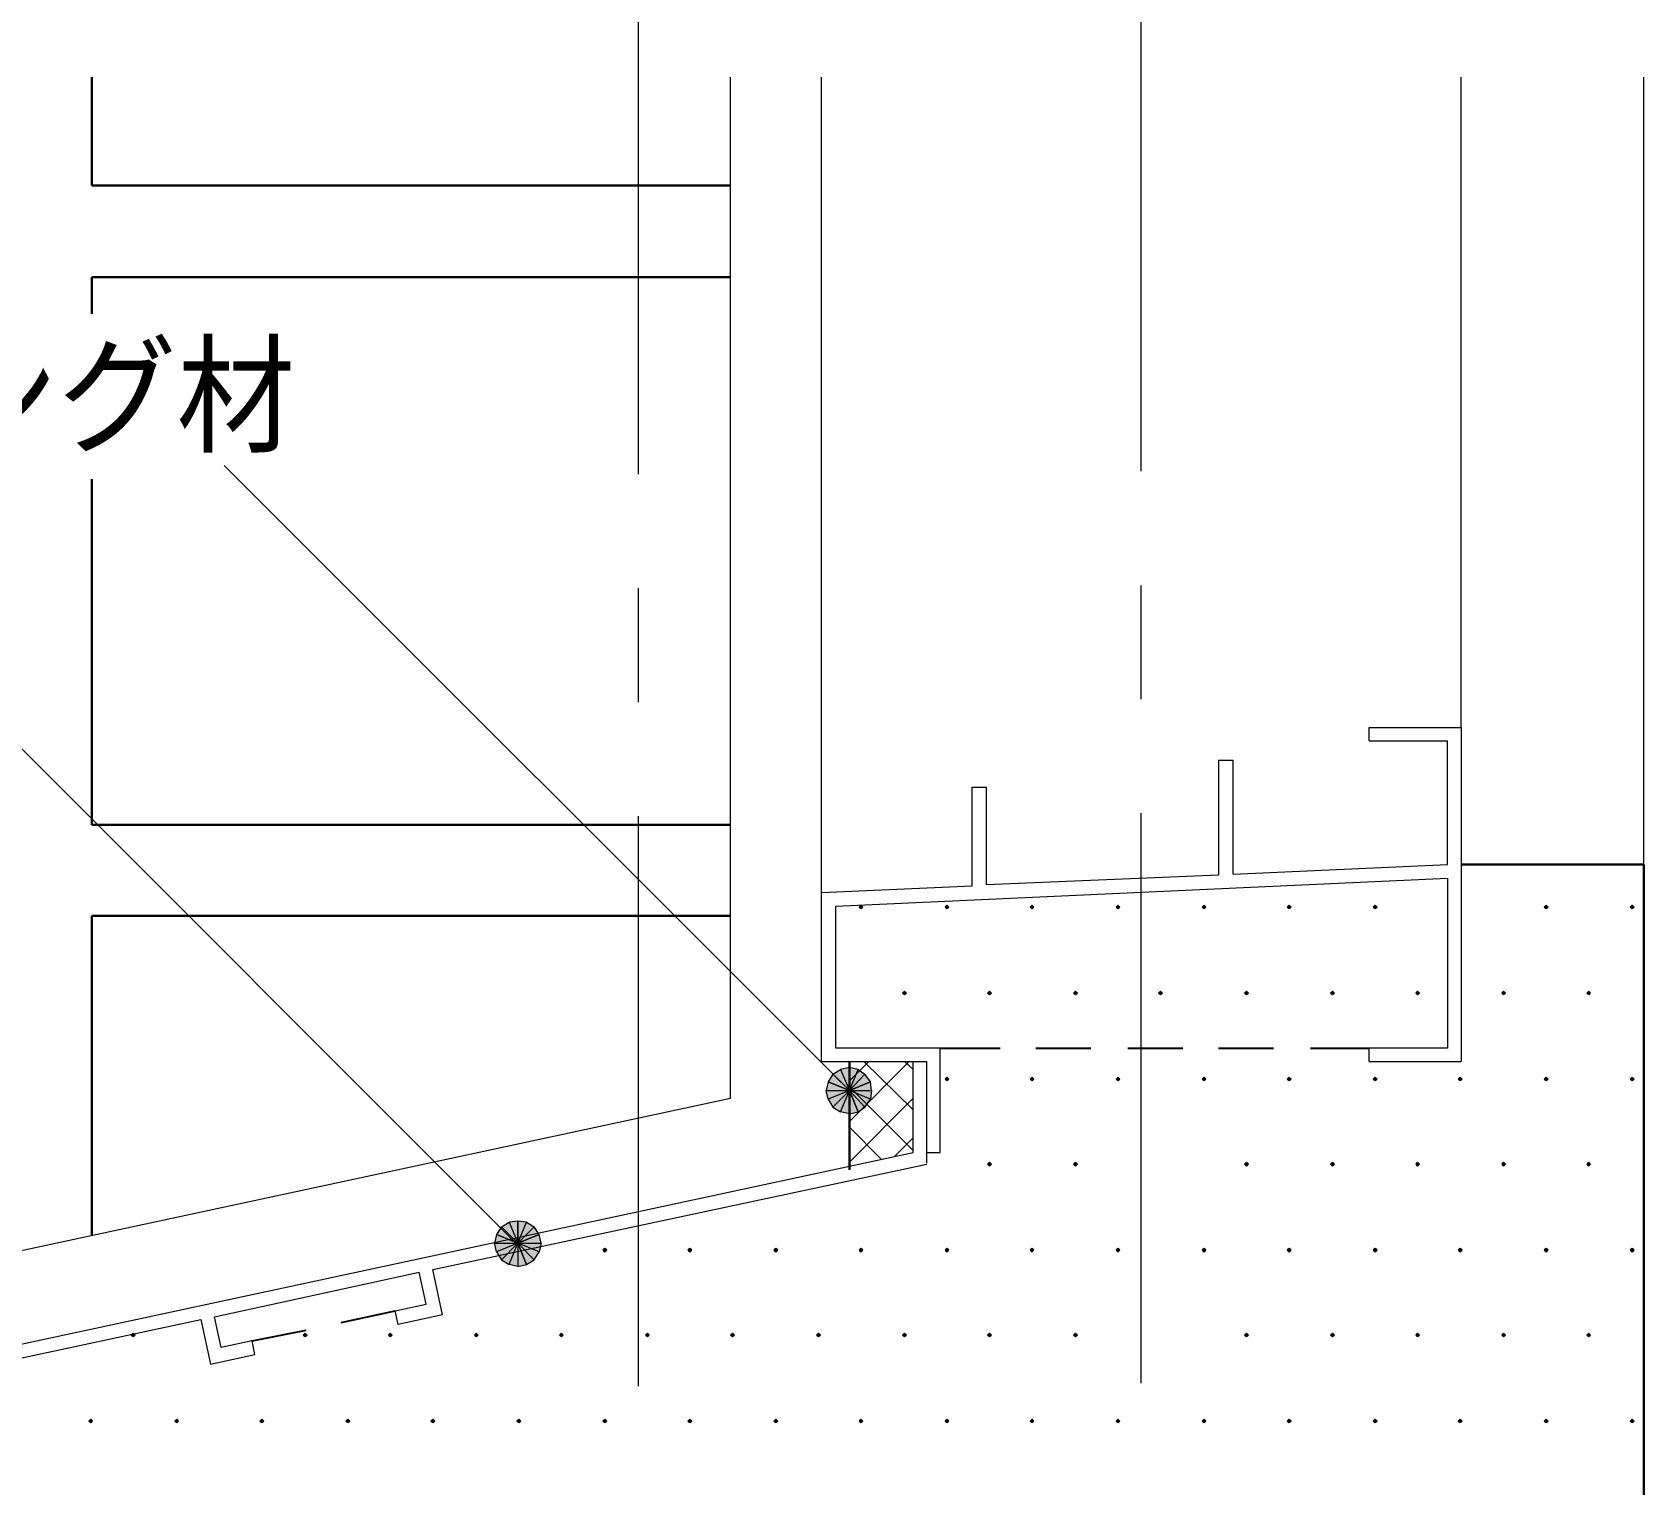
# Model space of a CAD drawing. Header units: millimetres. Extents: x 0 to 420, y 0 to 297.
# Drawn here: x 135.2 to 170.5, y 178.58 to 210.41 of the extents above; entities that cross this region are included whole.
import ezdxf
from ezdxf.enums import TextEntityAlignment as Align

# ---------------------------------------------------------------- set-up
doc = ezdxf.new("R2010")
doc.units = ezdxf.units.MM
doc.styles.add('kst32b', font='NotoSansJP-Variable.ttf')

msp = doc.modelspace()

# ---------------------------------------------------------------- hatches: boundary and pattern name
for points in [[(153.353, 191.283), (153.331, 191.262), (153.31, 191.241), (153.331, 191.22), (153.353, 191.198), (153.374, 191.22), (153.395, 191.241), (153.374, 191.262), (153.353, 191.283)], [(155.236, 191.283), (155.215, 191.262), (155.194, 191.241), (155.215, 191.22), (155.236, 191.198), (155.258, 191.22), (155.279, 191.241), (155.258, 191.262), (155.236, 191.283)], [(157.099, 191.283), (157.078, 191.262), (157.057, 191.241), (157.078, 191.22), (157.099, 191.198), (157.12, 191.22), (157.141, 191.241), (157.12, 191.262), (157.099, 191.283)], [(158.983, 191.283), (158.962, 191.262), (158.941, 191.241), (158.962, 191.22), (158.983, 191.198), (159.004, 191.22), (159.025, 191.241), (159.004, 191.262), (158.983, 191.283)], [(160.867, 191.283), (160.846, 191.262), (160.824, 191.241), (160.846, 191.22), (160.867, 191.198), (160.888, 191.22), (160.909, 191.241), (160.888, 191.262), (160.867, 191.283)], [(162.729, 191.283), (162.708, 191.262), (162.687, 191.241), (162.708, 191.22), (162.729, 191.198), (162.751, 191.22), (162.772, 191.241), (162.751, 191.262), (162.729, 191.283)], [(164.613, 191.283), (164.592, 191.262), (164.571, 191.241), (164.592, 191.22), (164.613, 191.198), (164.634, 191.22), (164.655, 191.241), (164.634, 191.262), (164.613, 191.283)], [(168.36, 191.283), (168.338, 191.262), (168.317, 191.241), (168.338, 191.22), (168.36, 191.198), (168.381, 191.22), (168.402, 191.241), (168.381, 191.262), (168.36, 191.283)], [(170.244, 191.283), (170.222, 191.262), (170.201, 191.241), (170.222, 191.22), (170.244, 191.198), (170.265, 191.22), (170.286, 191.241), (170.265, 191.262), (170.244, 191.283)], [(154.305, 189.399), (154.284, 189.378), (154.263, 189.357), (154.284, 189.336), (154.305, 189.315), (154.326, 189.336), (154.347, 189.357), (154.326, 189.378), (154.305, 189.399)], [(156.168, 189.399), (156.146, 189.378), (156.125, 189.357), (156.146, 189.336), (156.168, 189.315), (156.189, 189.336), (156.21, 189.357), (156.189, 189.378), (156.168, 189.399)], [(158.052, 189.399), (158.03, 189.378), (158.009, 189.357), (158.03, 189.336), (158.052, 189.315), (158.073, 189.336), (158.094, 189.357), (158.073, 189.378), (158.052, 189.399)], [(159.914, 189.399), (159.893, 189.378), (159.872, 189.357), (159.893, 189.336), (159.914, 189.315), (159.935, 189.336), (159.957, 189.357), (159.935, 189.378), (159.914, 189.399)], [(161.798, 189.399), (161.777, 189.378), (161.756, 189.357), (161.777, 189.336), (161.798, 189.315), (161.819, 189.336), (161.84, 189.357), (161.819, 189.378), (161.798, 189.399)], [(163.682, 189.399), (163.661, 189.378), (163.64, 189.357), (163.661, 189.336), (163.682, 189.315), (163.703, 189.336), (163.724, 189.357), (163.703, 189.378), (163.682, 189.399)], [(165.545, 189.399), (165.523, 189.378), (165.502, 189.357), (165.523, 189.336), (165.545, 189.315), (165.566, 189.336), (165.587, 189.357), (165.566, 189.378), (165.545, 189.399)], [(167.428, 189.399), (167.407, 189.378), (167.386, 189.357), (167.407, 189.336), (167.428, 189.315), (167.45, 189.336), (167.471, 189.357), (167.45, 189.378), (167.428, 189.399)], [(169.291, 189.399), (169.27, 189.378), (169.249, 189.357), (169.27, 189.336), (169.291, 189.315), (169.312, 189.336), (169.333, 189.357), (169.312, 189.378), (169.291, 189.399)], [(155.236, 187.515), (155.215, 187.494), (155.194, 187.473), (155.215, 187.452), (155.236, 187.431), (155.258, 187.452), (155.279, 187.473), (155.258, 187.494), (155.236, 187.515)], [(157.099, 187.515), (157.078, 187.494), (157.057, 187.473), (157.078, 187.452), (157.099, 187.431), (157.12, 187.452), (157.141, 187.473), (157.12, 187.494), (157.099, 187.515)], [(158.983, 187.515), (158.962, 187.494), (158.941, 187.473), (158.962, 187.452), (158.983, 187.431), (159.004, 187.452), (159.025, 187.473), (159.004, 187.494), (158.983, 187.515)], [(160.867, 187.515), (160.846, 187.494), (160.824, 187.473), (160.846, 187.452), (160.867, 187.431), (160.888, 187.452), (160.909, 187.473), (160.888, 187.494), (160.867, 187.515)], [(162.729, 187.515), (162.708, 187.494), (162.687, 187.473), (162.708, 187.452), (162.729, 187.431), (162.751, 187.452), (162.772, 187.473), (162.751, 187.494), (162.729, 187.515)], [(164.613, 187.515), (164.592, 187.494), (164.571, 187.473), (164.592, 187.452), (164.613, 187.431), (164.634, 187.452), (164.655, 187.473), (164.634, 187.494), (164.613, 187.515)], [(166.476, 187.515), (166.455, 187.494), (166.434, 187.473), (166.455, 187.452), (166.476, 187.431), (166.497, 187.452), (166.518, 187.473), (166.497, 187.494), (166.476, 187.515)], [(168.36, 187.515), (168.338, 187.494), (168.317, 187.473), (168.338, 187.452), (168.36, 187.431), (168.381, 187.452), (168.402, 187.473), (168.381, 187.494), (168.36, 187.515)], [(170.244, 187.515), (170.222, 187.494), (170.201, 187.473), (170.222, 187.452), (170.244, 187.431), (170.265, 187.452), (170.286, 187.473), (170.265, 187.494), (170.244, 187.515)], [(153.289, 186.754), (153.437, 186.859), (153.099, 187.219), (153.289, 186.754)], [(156.168, 185.653), (156.146, 185.632), (156.125, 185.611), (156.146, 185.589), (156.168, 185.568), (156.189, 185.589), (156.21, 185.611), (156.189, 185.632), (156.168, 185.653)], [(158.052, 185.653), (158.03, 185.632), (158.009, 185.611), (158.03, 185.589), (158.052, 185.568), (158.073, 185.589), (158.094, 185.611), (158.073, 185.632), (158.052, 185.653)], [(161.798, 185.653), (161.777, 185.632), (161.756, 185.611), (161.777, 185.589), (161.798, 185.568), (161.819, 185.589), (161.84, 185.611), (161.819, 185.632), (161.798, 185.653)], [(163.682, 185.653), (163.661, 185.632), (163.64, 185.611), (163.661, 185.589), (163.682, 185.568), (163.703, 185.589), (163.724, 185.611), (163.703, 185.632), (163.682, 185.653)], [(165.545, 185.653), (165.523, 185.632), (165.502, 185.611), (165.523, 185.589), (165.545, 185.568), (165.566, 185.589), (165.587, 185.611), (165.566, 185.632), (165.545, 185.653)], [(167.428, 185.653), (167.407, 185.632), (167.386, 185.611), (167.407, 185.589), (167.428, 185.568), (167.45, 185.589), (167.471, 185.611), (167.45, 185.632), (167.428, 185.653)], [(169.291, 185.653), (169.27, 185.632), (169.249, 185.611), (169.27, 185.589), (169.291, 185.568), (169.312, 185.589), (169.333, 185.611), (169.312, 185.632), (169.291, 185.653)], [(146.029, 183.409), (146.198, 183.515), (145.838, 183.875), (146.029, 183.409)], [(147.743, 183.769), (147.722, 183.748), (147.701, 183.727), (147.722, 183.705), (147.743, 183.684), (147.765, 183.705), (147.786, 183.727), (147.765, 183.748), (147.743, 183.769)], [(149.606, 183.769), (149.585, 183.748), (149.564, 183.727), (149.585, 183.705), (149.606, 183.684), (149.627, 183.705), (149.648, 183.727), (149.627, 183.748), (149.606, 183.769)], [(151.49, 183.769), (151.469, 183.748), (151.447, 183.727), (151.469, 183.705), (151.49, 183.684), (151.511, 183.705), (151.532, 183.727), (151.511, 183.748), (151.49, 183.769)], [(153.353, 183.769), (153.331, 183.748), (153.31, 183.727), (153.331, 183.705), (153.353, 183.684), (153.374, 183.705), (153.395, 183.727), (153.374, 183.748), (153.353, 183.769)], [(155.236, 183.769), (155.215, 183.748), (155.194, 183.727), (155.215, 183.705), (155.236, 183.684), (155.258, 183.705), (155.279, 183.727), (155.258, 183.748), (155.236, 183.769)], [(157.099, 183.769), (157.078, 183.748), (157.057, 183.727), (157.078, 183.705), (157.099, 183.684), (157.12, 183.705), (157.141, 183.727), (157.12, 183.748), (157.099, 183.769)], [(158.983, 183.769), (158.962, 183.748), (158.941, 183.727), (158.962, 183.705), (158.983, 183.684), (159.004, 183.705), (159.025, 183.727), (159.004, 183.748), (158.983, 183.769)], [(160.867, 183.769), (160.846, 183.748), (160.824, 183.727), (160.846, 183.705), (160.867, 183.684), (160.888, 183.705), (160.909, 183.727), (160.888, 183.748), (160.867, 183.769)], [(162.729, 183.769), (162.708, 183.748), (162.687, 183.727), (162.708, 183.705), (162.729, 183.684), (162.751, 183.705), (162.772, 183.727), (162.751, 183.748), (162.729, 183.769)], [(164.613, 183.769), (164.592, 183.748), (164.571, 183.727), (164.592, 183.705), (164.613, 183.684), (164.634, 183.705), (164.655, 183.727), (164.634, 183.748), (164.613, 183.769)], [(166.476, 183.769), (166.455, 183.748), (166.434, 183.727), (166.455, 183.705), (166.476, 183.684), (166.497, 183.705), (166.518, 183.727), (166.497, 183.748), (166.476, 183.769)], [(168.36, 183.769), (168.338, 183.748), (168.317, 183.727), (168.338, 183.705), (168.36, 183.684), (168.381, 183.705), (168.402, 183.727), (168.381, 183.748), (168.36, 183.769)], [(170.244, 183.769), (170.222, 183.748), (170.201, 183.727), (170.222, 183.705), (170.244, 183.684), (170.265, 183.705), (170.286, 183.727), (170.265, 183.748), (170.244, 183.769)], [(137.414, 181.906), (137.393, 181.885), (137.372, 181.864), (137.393, 181.843), (137.414, 181.822), (137.435, 181.843), (137.456, 181.864), (137.435, 181.885), (137.414, 181.906)], [(141.182, 181.906), (141.161, 181.885), (141.139, 181.864), (141.161, 181.843), (141.182, 181.822), (141.203, 181.843), (141.224, 181.864), (141.203, 181.885), (141.182, 181.906)], [(143.044, 181.906), (143.023, 181.885), (143.002, 181.864), (143.023, 181.843), (143.044, 181.822), (143.066, 181.843), (143.087, 181.864), (143.066, 181.885), (143.044, 181.906)], [(144.928, 181.906), (144.907, 181.885), (144.886, 181.864), (144.907, 181.843), (144.928, 181.822), (144.949, 181.843), (144.971, 181.864), (144.949, 181.885), (144.928, 181.906)], [(146.791, 181.906), (146.77, 181.885), (146.749, 181.864), (146.77, 181.843), (146.791, 181.822), (146.812, 181.843), (146.833, 181.864), (146.812, 181.885), (146.791, 181.906)], [(148.675, 181.906), (148.654, 181.885), (148.632, 181.864), (148.654, 181.843), (148.675, 181.822), (148.696, 181.843), (148.717, 181.864), (148.696, 181.885), (148.675, 181.906)], [(150.537, 181.906), (150.516, 181.885), (150.495, 181.864), (150.516, 181.843), (150.537, 181.822), (150.559, 181.843), (150.58, 181.864), (150.559, 181.885), (150.537, 181.906)], [(152.421, 181.906), (152.4, 181.885), (152.379, 181.864), (152.4, 181.843), (152.421, 181.822), (152.442, 181.843), (152.463, 181.864), (152.442, 181.885), (152.421, 181.906)], [(154.305, 181.906), (154.284, 181.885), (154.263, 181.864), (154.284, 181.843), (154.305, 181.822), (154.326, 181.843), (154.347, 181.864), (154.326, 181.885), (154.305, 181.906)], [(156.168, 181.906), (156.146, 181.885), (156.125, 181.864), (156.146, 181.843), (156.168, 181.822), (156.189, 181.843), (156.21, 181.864), (156.189, 181.885), (156.168, 181.906)], [(158.052, 181.906), (158.03, 181.885), (158.009, 181.864), (158.03, 181.843), (158.052, 181.822), (158.073, 181.843), (158.094, 181.864), (158.073, 181.885), (158.052, 181.906)], [(161.798, 181.906), (161.777, 181.885), (161.756, 181.864), (161.777, 181.843), (161.798, 181.822), (161.819, 181.843), (161.84, 181.864), (161.819, 181.885), (161.798, 181.906)], [(163.682, 181.906), (163.661, 181.885), (163.64, 181.864), (163.661, 181.843), (163.682, 181.822), (163.703, 181.843), (163.724, 181.864), (163.703, 181.885), (163.682, 181.906)], [(165.545, 181.906), (165.523, 181.885), (165.502, 181.864), (165.523, 181.843), (165.545, 181.822), (165.566, 181.843), (165.587, 181.864), (165.566, 181.885), (165.545, 181.906)], [(167.428, 181.906), (167.407, 181.885), (167.386, 181.864), (167.407, 181.843), (167.428, 181.822), (167.45, 181.843), (167.471, 181.864), (167.45, 181.885), (167.428, 181.906)], [(169.291, 181.906), (169.27, 181.885), (169.249, 181.864), (169.27, 181.843), (169.291, 181.822), (169.312, 181.843), (169.333, 181.864), (169.312, 181.885), (169.291, 181.906)], [(136.483, 180.022), (136.462, 180.001), (136.44, 179.98), (136.462, 179.959), (136.483, 179.938), (136.504, 179.959), (136.525, 179.98), (136.504, 180.001), (136.483, 180.022)], [(138.367, 180.022), (138.345, 180.001), (138.324, 179.98), (138.345, 179.959), (138.367, 179.938), (138.388, 179.959), (138.409, 179.98), (138.388, 180.001), (138.367, 180.022)], [(140.229, 180.022), (140.208, 180.001), (140.187, 179.98), (140.208, 179.959), (140.229, 179.938), (140.25, 179.959), (140.271, 179.98), (140.25, 180.001), (140.229, 180.022)], [(142.113, 180.022), (142.092, 180.001), (142.071, 179.98), (142.092, 179.959), (142.113, 179.938), (142.134, 179.959), (142.155, 179.98), (142.134, 180.001), (142.113, 180.022)], [(143.976, 180.022), (143.954, 180.001), (143.933, 179.98), (143.954, 179.959), (143.976, 179.938), (143.997, 179.959), (144.018, 179.98), (143.997, 180.001), (143.976, 180.022)], [(145.86, 180.022), (145.838, 180.001), (145.817, 179.98), (145.838, 179.959), (145.86, 179.938), (145.881, 179.959), (145.902, 179.98), (145.881, 180.001), (145.86, 180.022)], [(147.743, 180.022), (147.722, 180.001), (147.701, 179.98), (147.722, 179.959), (147.743, 179.938), (147.765, 179.959), (147.786, 179.98), (147.765, 180.001), (147.743, 180.022)], [(149.606, 180.022), (149.585, 180.001), (149.564, 179.98), (149.585, 179.959), (149.606, 179.938), (149.627, 179.959), (149.648, 179.98), (149.627, 180.001), (149.606, 180.022)], [(151.49, 180.022), (151.469, 180.001), (151.447, 179.98), (151.469, 179.959), (151.49, 179.938), (151.511, 179.959), (151.532, 179.98), (151.511, 180.001), (151.49, 180.022)], [(153.353, 180.022), (153.331, 180.001), (153.31, 179.98), (153.331, 179.959), (153.353, 179.938), (153.374, 179.959), (153.395, 179.98), (153.374, 180.001), (153.353, 180.022)], [(155.236, 180.022), (155.215, 180.001), (155.194, 179.98), (155.215, 179.959), (155.236, 179.938), (155.258, 179.959), (155.279, 179.98), (155.258, 180.001), (155.236, 180.022)], [(157.099, 180.022), (157.078, 180.001), (157.057, 179.98), (157.078, 179.959), (157.099, 179.938), (157.12, 179.959), (157.141, 179.98), (157.12, 180.001), (157.099, 180.022)], [(158.983, 180.022), (158.962, 180.001), (158.941, 179.98), (158.962, 179.959), (158.983, 179.938), (159.004, 179.959), (159.025, 179.98), (159.004, 180.001), (158.983, 180.022)], [(160.867, 180.022), (160.846, 180.001), (160.824, 179.98), (160.846, 179.959), (160.867, 179.938), (160.888, 179.959), (160.909, 179.98), (160.888, 180.001), (160.867, 180.022)], [(162.729, 180.022), (162.708, 180.001), (162.687, 179.98), (162.708, 179.959), (162.729, 179.938), (162.751, 179.959), (162.772, 179.98), (162.751, 180.001), (162.729, 180.022)], [(164.613, 180.022), (164.592, 180.001), (164.571, 179.98), (164.592, 179.959), (164.613, 179.938), (164.634, 179.959), (164.655, 179.98), (164.634, 180.001), (164.613, 180.022)], [(166.476, 180.022), (166.455, 180.001), (166.434, 179.98), (166.455, 179.959), (166.476, 179.938), (166.497, 179.959), (166.518, 179.98), (166.497, 180.001), (166.476, 180.022)], [(168.36, 180.022), (168.338, 180.001), (168.317, 179.98), (168.338, 179.959), (168.36, 179.938), (168.381, 179.959), (168.402, 179.98), (168.381, 180.001), (168.36, 180.022)], [(170.244, 180.022), (170.222, 180.001), (170.201, 179.98), (170.222, 179.959), (170.244, 179.938), (170.265, 179.959), (170.286, 179.98), (170.265, 180.001), (170.244, 180.022)]]:
    msp.add_hatch(color=7).paths.add_polyline_path(points)
h = msp.add_hatch(color=7)
h.paths.add_polyline_path([(153.099, 187.727), (152.908, 187.685), (153.099, 187.219), (153.099, 187.727)])
h.paths.add_polyline_path([(152.908, 187.685), (153.099, 187.219), (152.739, 187.579), (152.908, 187.685)])
h.paths.add_polyline_path([(153.099, 187.219), (152.739, 187.579), (152.633, 187.41), (153.099, 187.219)])
h = msp.add_hatch(color=7)
h.paths.add_polyline_path([(153.564, 187.41), (153.437, 187.579), (153.099, 187.219), (153.564, 187.41)])
h.paths.add_polyline_path([(153.437, 187.579), (153.099, 187.219), (153.289, 187.685), (153.437, 187.579)])
h.paths.add_polyline_path([(153.099, 187.219), (153.289, 187.685), (153.099, 187.727), (153.099, 187.219)])
h = msp.add_hatch(color=7)
h.paths.add_polyline_path([(152.633, 187.41), (152.591, 187.219), (153.099, 187.219), (152.633, 187.41)])
h.paths.add_polyline_path([(152.591, 187.219), (153.099, 187.219), (152.633, 187.029), (152.591, 187.219)])
h.paths.add_polyline_path([(153.099, 187.219), (152.633, 187.029), (152.739, 186.859), (153.099, 187.219)])
h = msp.add_hatch(color=7)
h.paths.add_polyline_path([(152.739, 186.859), (152.908, 186.754), (153.099, 187.219), (152.739, 186.859)])
h.paths.add_polyline_path([(152.908, 186.754), (153.099, 187.219), (153.099, 186.711), (152.908, 186.754)])
h.paths.add_polyline_path([(153.099, 187.219), (153.099, 186.711), (153.289, 186.754), (153.099, 187.219)])
h = msp.add_hatch(color=7)
h.paths.add_polyline_path([(153.437, 186.859), (153.564, 187.029), (153.099, 187.219), (153.437, 186.859)])
h.paths.add_polyline_path([(153.564, 187.029), (153.099, 187.219), (153.585, 187.219), (153.564, 187.029)])
h.paths.add_polyline_path([(153.099, 187.219), (153.585, 187.219), (153.564, 187.41), (153.099, 187.219)])
h = msp.add_hatch(color=7)
h.paths.add_polyline_path([(145.838, 184.362), (145.648, 184.34), (145.838, 183.875), (145.838, 184.362)])
h.paths.add_polyline_path([(145.648, 184.34), (145.838, 183.875), (145.479, 184.235), (145.648, 184.34)])
h.paths.add_polyline_path([(145.838, 183.875), (145.479, 184.235), (145.373, 184.065), (145.838, 183.875)])
h = msp.add_hatch(color=7)
h.paths.add_polyline_path([(146.304, 184.065), (146.198, 184.235), (145.838, 183.875), (146.304, 184.065)])
h.paths.add_polyline_path([(146.198, 184.235), (145.838, 183.875), (146.029, 184.34), (146.198, 184.235)])
h.paths.add_polyline_path([(145.838, 183.875), (146.029, 184.34), (145.838, 184.362), (145.838, 183.875)])
h = msp.add_hatch(color=7)
h.paths.add_polyline_path([(145.373, 184.065), (145.33, 183.875), (145.838, 183.875), (145.373, 184.065)])
h.paths.add_polyline_path([(145.33, 183.875), (145.838, 183.875), (145.373, 183.684), (145.33, 183.875)])
h.paths.add_polyline_path([(145.838, 183.875), (145.373, 183.684), (145.479, 183.515), (145.838, 183.875)])
h = msp.add_hatch(color=7)
h.paths.add_polyline_path([(146.198, 183.515), (146.304, 183.684), (145.838, 183.875), (146.198, 183.515)])
h.paths.add_polyline_path([(146.304, 183.684), (145.838, 183.875), (146.346, 183.875), (146.304, 183.684)])
h.paths.add_polyline_path([(145.838, 183.875), (146.346, 183.875), (146.304, 184.065), (145.838, 183.875)])
h = msp.add_hatch(color=7)
h.paths.add_polyline_path([(145.479, 183.515), (145.648, 183.409), (145.838, 183.875), (145.479, 183.515)])
h.paths.add_polyline_path([(145.648, 183.409), (145.838, 183.875), (145.838, 183.367), (145.648, 183.409)])
h.paths.add_polyline_path([(145.838, 183.875), (145.838, 183.367), (146.029, 183.409), (145.838, 183.875)])

# ---------------------------------------------------------------- linework, layer by layer
at = {"lineweight": 13}
for points in [[(148.484, 200.723), (148.484, 213.233)], [(159.491, 200.787), (159.491, 213.296)], [(150.495, 187.05), (150.495, 209.423)], [(152.485, 191.558), (152.485, 209.423)], [(166.497, 195.178), (166.497, 209.423)], [(170.497, 192.172), (170.497, 209.423)], [(153.099, 187.219), (139.404, 200.914)], [(148.484, 195.728), (148.484, 198.226)], [(159.491, 195.792), (159.491, 198.289)], [(145.796, 183.875), (134.303, 195.368)], [(161.502, 191.961), (166.201, 192.172), (166.201, 194.881)], [(164.486, 195.178), (166.497, 195.178), (166.497, 187.854)], [(164.486, 194.881), (164.486, 195.178)], [(164.486, 194.881), (166.201, 194.881)], [(161.184, 194.458), (161.184, 191.939), (156.104, 191.728), (156.104, 193.865)], [(161.184, 194.458), (161.502, 194.458)], [(161.502, 191.961), (161.502, 194.458)], [(152.485, 187.854), (152.485, 191.558), (155.787, 191.706), (155.787, 193.865)], [(155.787, 193.865), (156.104, 193.865)], [(148.484, 180.742), (148.484, 193.23)], [(159.491, 180.806), (159.491, 193.294)], [(152.802, 191.262), (166.201, 191.876), (166.201, 188.15), (164.486, 188.15)], [(152.802, 188.15), (152.802, 191.262)], [(155.088, 185.864), (155.088, 188.15), (152.802, 188.15)], [(164.486, 187.854), (164.486, 188.15)], [(152.485, 187.854), (154.792, 187.854)], [(153.099, 187.431), (153.522, 187.854)], [(153.099, 186.542), (154.411, 187.854)], [(154.496, 186.796), (153.416, 187.854)], [(154.496, 187.685), (154.305, 187.854)], [(154.496, 185.864), (154.496, 187.854)], [(154.792, 185.632), (154.792, 187.854)], [(164.486, 187.854), (166.497, 187.854)], [(154.496, 185.907), (153.099, 187.304)], [(124.862, 181.546), (150.495, 187.05)], [(153.099, 185.653), (154.496, 187.05)], [(153.797, 185.716), (153.099, 186.415)], [(154.093, 185.78), (154.496, 186.182)], [(121.899, 178.858), (154.496, 185.864)], [(154.792, 185.864), (155.088, 185.864)], [(144.187, 182.308), (143.976, 183.303), (154.792, 185.611)], [(138.896, 182.203), (139.107, 181.229), (140.081, 181.441), (140.018, 181.737), (139.34, 181.589), (139.192, 182.266), (143.679, 183.24)], [(144.187, 182.308), (143.214, 182.097), (143.15, 182.393), (143.828, 182.541), (143.679, 183.24)], [(122.195, 176.064), (122.195, 178.625), (138.896, 182.203)]]:
    msp.add_lwpolyline(points, dxfattribs=at)
at = {"lineweight": 30}
for points in [[(136.504, 209.423), (136.504, 207.052)], [(136.504, 207.052), (150.495, 207.052)], [(136.504, 205.041), (136.504, 204.237)], [(136.504, 205.041), (150.495, 205.041)], [(136.504, 200.618), (136.504, 193.04)], [(136.504, 193.04), (150.495, 193.04)], [(166.497, 192.172), (170.497, 192.172), (170.497, 164.867)], [(136.504, 191.05), (136.504, 184.044)], [(136.504, 191.05), (150.495, 191.05)], [(153.099, 185.483), (153.099, 187.854)]]:
    msp.add_lwpolyline(points, dxfattribs=at)
at = {"lineweight": 0}
for points in [[(153.353, 191.283), (153.331, 191.262), (153.31, 191.241), (153.331, 191.22), (153.353, 191.198), (153.374, 191.22), (153.395, 191.241), (153.374, 191.262)], [(155.236, 191.283), (155.215, 191.262), (155.194, 191.241), (155.215, 191.22), (155.236, 191.198), (155.258, 191.22), (155.279, 191.241), (155.258, 191.262)], [(157.099, 191.283), (157.078, 191.262), (157.057, 191.241), (157.078, 191.22), (157.099, 191.198), (157.12, 191.22), (157.141, 191.241), (157.12, 191.262)], [(158.983, 191.283), (158.962, 191.262), (158.941, 191.241), (158.962, 191.22), (158.983, 191.198), (159.004, 191.22), (159.025, 191.241), (159.004, 191.262)], [(160.867, 191.283), (160.846, 191.262), (160.824, 191.241), (160.846, 191.22), (160.867, 191.198), (160.888, 191.22), (160.909, 191.241), (160.888, 191.262)], [(162.729, 191.283), (162.708, 191.262), (162.687, 191.241), (162.708, 191.22), (162.729, 191.198), (162.751, 191.22), (162.772, 191.241), (162.751, 191.262)], [(164.613, 191.283), (164.592, 191.262), (164.571, 191.241), (164.592, 191.22), (164.613, 191.198), (164.634, 191.22), (164.655, 191.241), (164.634, 191.262)], [(168.36, 191.283), (168.338, 191.262), (168.317, 191.241), (168.338, 191.22), (168.36, 191.198), (168.381, 191.22), (168.402, 191.241), (168.381, 191.262)], [(170.244, 191.283), (170.222, 191.262), (170.201, 191.241), (170.222, 191.22), (170.244, 191.198), (170.265, 191.22), (170.286, 191.241), (170.265, 191.262)], [(154.305, 189.399), (154.284, 189.378), (154.263, 189.357), (154.284, 189.336), (154.305, 189.315), (154.326, 189.336), (154.347, 189.357), (154.326, 189.378)], [(156.168, 189.399), (156.146, 189.378), (156.125, 189.357), (156.146, 189.336), (156.168, 189.315), (156.189, 189.336), (156.21, 189.357), (156.189, 189.378)], [(158.052, 189.399), (158.03, 189.378), (158.009, 189.357), (158.03, 189.336), (158.052, 189.315), (158.073, 189.336), (158.094, 189.357), (158.073, 189.378)], [(159.914, 189.399), (159.893, 189.378), (159.872, 189.357), (159.893, 189.336), (159.914, 189.315), (159.935, 189.336), (159.957, 189.357), (159.935, 189.378)], [(161.798, 189.399), (161.777, 189.378), (161.756, 189.357), (161.777, 189.336), (161.798, 189.315), (161.819, 189.336), (161.84, 189.357), (161.819, 189.378)], [(163.682, 189.399), (163.661, 189.378), (163.64, 189.357), (163.661, 189.336), (163.682, 189.315), (163.703, 189.336), (163.724, 189.357), (163.703, 189.378)], [(165.545, 189.399), (165.523, 189.378), (165.502, 189.357), (165.523, 189.336), (165.545, 189.315), (165.566, 189.336), (165.587, 189.357), (165.566, 189.378)], [(167.428, 189.399), (167.407, 189.378), (167.386, 189.357), (167.407, 189.336), (167.428, 189.315), (167.45, 189.336), (167.471, 189.357), (167.45, 189.378)], [(169.291, 189.399), (169.27, 189.378), (169.249, 189.357), (169.27, 189.336), (169.291, 189.315), (169.312, 189.336), (169.333, 189.357), (169.312, 189.378)], [(153.099, 187.219), (152.739, 187.579), (152.633, 187.41)], [(152.908, 187.685), (153.099, 187.219), (152.739, 187.579)], [(153.099, 187.727), (152.908, 187.685), (153.099, 187.219)], [(153.099, 187.219), (153.289, 187.685), (153.099, 187.727)], [(153.437, 187.579), (153.099, 187.219), (153.289, 187.685)], [(153.564, 187.41), (153.437, 187.579), (153.099, 187.219)], [(155.236, 187.515), (155.215, 187.494), (155.194, 187.473), (155.215, 187.452), (155.236, 187.431), (155.258, 187.452), (155.279, 187.473), (155.258, 187.494)], [(157.099, 187.515), (157.078, 187.494), (157.057, 187.473), (157.078, 187.452), (157.099, 187.431), (157.12, 187.452), (157.141, 187.473), (157.12, 187.494)], [(158.983, 187.515), (158.962, 187.494), (158.941, 187.473), (158.962, 187.452), (158.983, 187.431), (159.004, 187.452), (159.025, 187.473), (159.004, 187.494)], [(160.867, 187.515), (160.846, 187.494), (160.824, 187.473), (160.846, 187.452), (160.867, 187.431), (160.888, 187.452), (160.909, 187.473), (160.888, 187.494)], [(162.729, 187.515), (162.708, 187.494), (162.687, 187.473), (162.708, 187.452), (162.729, 187.431), (162.751, 187.452), (162.772, 187.473), (162.751, 187.494)], [(164.613, 187.515), (164.592, 187.494), (164.571, 187.473), (164.592, 187.452), (164.613, 187.431), (164.634, 187.452), (164.655, 187.473), (164.634, 187.494)], [(166.476, 187.515), (166.455, 187.494), (166.434, 187.473), (166.455, 187.452), (166.476, 187.431), (166.497, 187.452), (166.518, 187.473), (166.497, 187.494)], [(168.36, 187.515), (168.338, 187.494), (168.317, 187.473), (168.338, 187.452), (168.36, 187.431), (168.381, 187.452), (168.402, 187.473), (168.381, 187.494)], [(170.244, 187.515), (170.222, 187.494), (170.201, 187.473), (170.222, 187.452), (170.244, 187.431), (170.265, 187.452), (170.286, 187.473), (170.265, 187.494)], [(152.633, 187.41), (152.591, 187.219), (153.099, 187.219)], [(152.591, 187.219), (153.099, 187.219), (152.633, 187.029)], [(153.099, 187.219), (152.633, 187.029), (152.739, 186.859)], [(152.739, 186.859), (152.908, 186.754), (153.099, 187.219)], [(152.908, 186.754), (153.099, 187.219), (153.099, 186.711)], [(153.099, 187.219), (153.585, 187.219), (153.564, 187.41)], [(153.437, 186.859), (153.564, 187.029), (153.099, 187.219)], [(153.564, 187.029), (153.099, 187.219), (153.585, 187.219)], [(153.099, 187.219), (153.099, 186.711), (153.289, 186.754)], [(153.289, 186.754), (153.437, 186.859), (153.099, 187.219)], [(156.168, 185.653), (156.146, 185.632), (156.125, 185.611), (156.146, 185.589), (156.168, 185.568), (156.189, 185.589), (156.21, 185.611), (156.189, 185.632)], [(158.052, 185.653), (158.03, 185.632), (158.009, 185.611), (158.03, 185.589), (158.052, 185.568), (158.073, 185.589), (158.094, 185.611), (158.073, 185.632)], [(161.798, 185.653), (161.777, 185.632), (161.756, 185.611), (161.777, 185.589), (161.798, 185.568), (161.819, 185.589), (161.84, 185.611), (161.819, 185.632)], [(163.682, 185.653), (163.661, 185.632), (163.64, 185.611), (163.661, 185.589), (163.682, 185.568), (163.703, 185.589), (163.724, 185.611), (163.703, 185.632)], [(165.545, 185.653), (165.523, 185.632), (165.502, 185.611), (165.523, 185.589), (165.545, 185.568), (165.566, 185.589), (165.587, 185.611), (165.566, 185.632)], [(167.428, 185.653), (167.407, 185.632), (167.386, 185.611), (167.407, 185.589), (167.428, 185.568), (167.45, 185.589), (167.471, 185.611), (167.45, 185.632)], [(169.291, 185.653), (169.27, 185.632), (169.249, 185.611), (169.27, 185.589), (169.291, 185.568), (169.312, 185.589), (169.333, 185.611), (169.312, 185.632)], [(145.648, 184.34), (145.838, 183.875), (145.479, 184.235)], [(145.838, 184.362), (145.648, 184.34), (145.838, 183.875)], [(145.838, 183.875), (146.029, 184.34), (145.838, 184.362)], [(146.198, 184.235), (145.838, 183.875), (146.029, 184.34)], [(145.373, 184.065), (145.33, 183.875), (145.838, 183.875)], [(145.838, 183.875), (145.479, 184.235), (145.373, 184.065)], [(146.304, 184.065), (146.198, 184.235), (145.838, 183.875)], [(145.838, 183.875), (146.346, 183.875), (146.304, 184.065)], [(145.33, 183.875), (145.838, 183.875), (145.373, 183.684)], [(145.838, 183.875), (145.373, 183.684), (145.479, 183.515)], [(145.479, 183.515), (145.648, 183.409), (145.838, 183.875)], [(145.648, 183.409), (145.838, 183.875), (145.838, 183.367)], [(146.198, 183.515), (146.304, 183.684), (145.838, 183.875)], [(146.304, 183.684), (145.838, 183.875), (146.346, 183.875)], [(145.838, 183.875), (145.838, 183.367), (146.029, 183.409)], [(146.029, 183.409), (146.198, 183.515), (145.838, 183.875)], [(147.743, 183.769), (147.722, 183.748), (147.701, 183.727), (147.722, 183.705), (147.743, 183.684), (147.765, 183.705), (147.786, 183.727), (147.765, 183.748)], [(149.606, 183.769), (149.585, 183.748), (149.564, 183.727), (149.585, 183.705), (149.606, 183.684), (149.627, 183.705), (149.648, 183.727), (149.627, 183.748)], [(151.49, 183.769), (151.469, 183.748), (151.447, 183.727), (151.469, 183.705), (151.49, 183.684), (151.511, 183.705), (151.532, 183.727), (151.511, 183.748)], [(153.353, 183.769), (153.331, 183.748), (153.31, 183.727), (153.331, 183.705), (153.353, 183.684), (153.374, 183.705), (153.395, 183.727), (153.374, 183.748)], [(155.236, 183.769), (155.215, 183.748), (155.194, 183.727), (155.215, 183.705), (155.236, 183.684), (155.258, 183.705), (155.279, 183.727), (155.258, 183.748)], [(157.099, 183.769), (157.078, 183.748), (157.057, 183.727), (157.078, 183.705), (157.099, 183.684), (157.12, 183.705), (157.141, 183.727), (157.12, 183.748)], [(158.983, 183.769), (158.962, 183.748), (158.941, 183.727), (158.962, 183.705), (158.983, 183.684), (159.004, 183.705), (159.025, 183.727), (159.004, 183.748)], [(160.867, 183.769), (160.846, 183.748), (160.824, 183.727), (160.846, 183.705), (160.867, 183.684), (160.888, 183.705), (160.909, 183.727), (160.888, 183.748)], [(162.729, 183.769), (162.708, 183.748), (162.687, 183.727), (162.708, 183.705), (162.729, 183.684), (162.751, 183.705), (162.772, 183.727), (162.751, 183.748)], [(164.613, 183.769), (164.592, 183.748), (164.571, 183.727), (164.592, 183.705), (164.613, 183.684), (164.634, 183.705), (164.655, 183.727), (164.634, 183.748)], [(166.476, 183.769), (166.455, 183.748), (166.434, 183.727), (166.455, 183.705), (166.476, 183.684), (166.497, 183.705), (166.518, 183.727), (166.497, 183.748)], [(168.36, 183.769), (168.338, 183.748), (168.317, 183.727), (168.338, 183.705), (168.36, 183.684), (168.381, 183.705), (168.402, 183.727), (168.381, 183.748)], [(170.244, 183.769), (170.222, 183.748), (170.201, 183.727), (170.222, 183.705), (170.244, 183.684), (170.265, 183.705), (170.286, 183.727), (170.265, 183.748)], [(137.414, 181.906), (137.393, 181.885), (137.372, 181.864), (137.393, 181.843), (137.414, 181.822), (137.435, 181.843), (137.456, 181.864), (137.435, 181.885)], [(141.182, 181.906), (141.161, 181.885), (141.139, 181.864), (141.161, 181.843), (141.182, 181.822), (141.203, 181.843), (141.224, 181.864), (141.203, 181.885)], [(143.044, 181.906), (143.023, 181.885), (143.002, 181.864), (143.023, 181.843), (143.044, 181.822), (143.066, 181.843), (143.087, 181.864), (143.066, 181.885)], [(144.928, 181.906), (144.907, 181.885), (144.886, 181.864), (144.907, 181.843), (144.928, 181.822), (144.949, 181.843), (144.971, 181.864), (144.949, 181.885)], [(146.791, 181.906), (146.77, 181.885), (146.749, 181.864), (146.77, 181.843), (146.791, 181.822), (146.812, 181.843), (146.833, 181.864), (146.812, 181.885)], [(148.675, 181.906), (148.654, 181.885), (148.632, 181.864), (148.654, 181.843), (148.675, 181.822), (148.696, 181.843), (148.717, 181.864), (148.696, 181.885)], [(150.537, 181.906), (150.516, 181.885), (150.495, 181.864), (150.516, 181.843), (150.537, 181.822), (150.559, 181.843), (150.58, 181.864), (150.559, 181.885)], [(152.421, 181.906), (152.4, 181.885), (152.379, 181.864), (152.4, 181.843), (152.421, 181.822), (152.442, 181.843), (152.463, 181.864), (152.442, 181.885)], [(154.305, 181.906), (154.284, 181.885), (154.263, 181.864), (154.284, 181.843), (154.305, 181.822), (154.326, 181.843), (154.347, 181.864), (154.326, 181.885)], [(156.168, 181.906), (156.146, 181.885), (156.125, 181.864), (156.146, 181.843), (156.168, 181.822), (156.189, 181.843), (156.21, 181.864), (156.189, 181.885)], [(158.052, 181.906), (158.03, 181.885), (158.009, 181.864), (158.03, 181.843), (158.052, 181.822), (158.073, 181.843), (158.094, 181.864), (158.073, 181.885)], [(161.798, 181.906), (161.777, 181.885), (161.756, 181.864), (161.777, 181.843), (161.798, 181.822), (161.819, 181.843), (161.84, 181.864), (161.819, 181.885)], [(163.682, 181.906), (163.661, 181.885), (163.64, 181.864), (163.661, 181.843), (163.682, 181.822), (163.703, 181.843), (163.724, 181.864), (163.703, 181.885)], [(165.545, 181.906), (165.523, 181.885), (165.502, 181.864), (165.523, 181.843), (165.545, 181.822), (165.566, 181.843), (165.587, 181.864), (165.566, 181.885)], [(167.428, 181.906), (167.407, 181.885), (167.386, 181.864), (167.407, 181.843), (167.428, 181.822), (167.45, 181.843), (167.471, 181.864), (167.45, 181.885)], [(169.291, 181.906), (169.27, 181.885), (169.249, 181.864), (169.27, 181.843), (169.291, 181.822), (169.312, 181.843), (169.333, 181.864), (169.312, 181.885)], [(136.483, 180.022), (136.462, 180.001), (136.44, 179.98), (136.462, 179.959), (136.483, 179.938), (136.504, 179.959), (136.525, 179.98), (136.504, 180.001)], [(138.367, 180.022), (138.345, 180.001), (138.324, 179.98), (138.345, 179.959), (138.367, 179.938), (138.388, 179.959), (138.409, 179.98), (138.388, 180.001)], [(140.229, 180.022), (140.208, 180.001), (140.187, 179.98), (140.208, 179.959), (140.229, 179.938), (140.25, 179.959), (140.271, 179.98), (140.25, 180.001)], [(142.113, 180.022), (142.092, 180.001), (142.071, 179.98), (142.092, 179.959), (142.113, 179.938), (142.134, 179.959), (142.155, 179.98), (142.134, 180.001)], [(143.976, 180.022), (143.954, 180.001), (143.933, 179.98), (143.954, 179.959), (143.976, 179.938), (143.997, 179.959), (144.018, 179.98), (143.997, 180.001)], [(145.86, 180.022), (145.838, 180.001), (145.817, 179.98), (145.838, 179.959), (145.86, 179.938), (145.881, 179.959), (145.902, 179.98), (145.881, 180.001)], [(147.743, 180.022), (147.722, 180.001), (147.701, 179.98), (147.722, 179.959), (147.743, 179.938), (147.765, 179.959), (147.786, 179.98), (147.765, 180.001)], [(149.606, 180.022), (149.585, 180.001), (149.564, 179.98), (149.585, 179.959), (149.606, 179.938), (149.627, 179.959), (149.648, 179.98), (149.627, 180.001)], [(151.49, 180.022), (151.469, 180.001), (151.447, 179.98), (151.469, 179.959), (151.49, 179.938), (151.511, 179.959), (151.532, 179.98), (151.511, 180.001)], [(153.353, 180.022), (153.331, 180.001), (153.31, 179.98), (153.331, 179.959), (153.353, 179.938), (153.374, 179.959), (153.395, 179.98), (153.374, 180.001)], [(155.236, 180.022), (155.215, 180.001), (155.194, 179.98), (155.215, 179.959), (155.236, 179.938), (155.258, 179.959), (155.279, 179.98), (155.258, 180.001)], [(157.099, 180.022), (157.078, 180.001), (157.057, 179.98), (157.078, 179.959), (157.099, 179.938), (157.12, 179.959), (157.141, 179.98), (157.12, 180.001)], [(158.983, 180.022), (158.962, 180.001), (158.941, 179.98), (158.962, 179.959), (158.983, 179.938), (159.004, 179.959), (159.025, 179.98), (159.004, 180.001)], [(160.867, 180.022), (160.846, 180.001), (160.824, 179.98), (160.846, 179.959), (160.867, 179.938), (160.888, 179.959), (160.909, 179.98), (160.888, 180.001)], [(162.729, 180.022), (162.708, 180.001), (162.687, 179.98), (162.708, 179.959), (162.729, 179.938), (162.751, 179.959), (162.772, 179.98), (162.751, 180.001)], [(164.613, 180.022), (164.592, 180.001), (164.571, 179.98), (164.592, 179.959), (164.613, 179.938), (164.634, 179.959), (164.655, 179.98), (164.634, 180.001)], [(166.476, 180.022), (166.455, 180.001), (166.434, 179.98), (166.455, 179.959), (166.476, 179.938), (166.497, 179.959), (166.518, 179.98), (166.497, 180.001)], [(168.36, 180.022), (168.338, 180.001), (168.317, 179.98), (168.338, 179.959), (168.36, 179.938), (168.381, 179.959), (168.402, 179.98), (168.381, 180.001)], [(170.244, 180.022), (170.222, 180.001), (170.201, 179.98), (170.222, 179.959), (170.244, 179.938), (170.265, 179.959), (170.286, 179.98), (170.265, 180.001)]]:
    msp.add_lwpolyline(points, close=True, dxfattribs=at)
at = {"lineweight": 25}
for points in [[(155.088, 188.15), (156.401, 188.15)], [(157.184, 188.15), (158.39, 188.15)], [(159.195, 188.15), (160.401, 188.15)], [(161.184, 188.15), (162.391, 188.15)], [(163.195, 188.15), (164.486, 188.15)], [(141.965, 182.139), (143.15, 182.393)], [(140.018, 181.737), (141.203, 181.97)]]:
    msp.add_lwpolyline(points, dxfattribs=at)

# ---------------------------------------------------------------- texts
at = {"style": 'kst32b'}
msp.add_text('シーリング材', height=2.0791, dxfattribs=at).set_placement((125.37, 201.422), (140.964, 201.422), align=Align.FIT)

doc.saveas('drawing.dxf')
